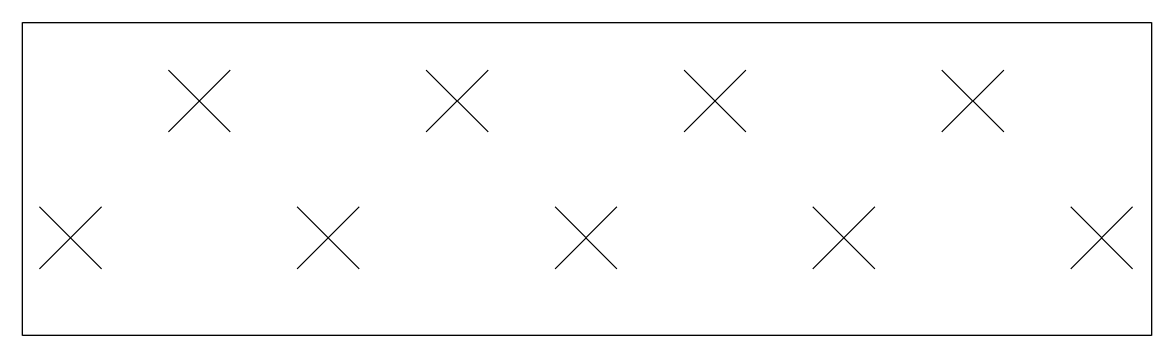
# Model space of a CAD drawing. Header units: metres. Extents: x 35049 to 37151, y -529 to 54.
import ezdxf

# ---------------------------------------------------------------- set-up
doc = ezdxf.new("R2010")
doc.units = ezdxf.units.M
doc.layers.add('LAYER1', color=1, linetype='Continuous')

msp = doc.modelspace()

# ---------------------------------------------------------------- linework, layer by layer
for p, q in [((35320.33, -34.32), (35435.53, -149.52)), ((35435.53, -34.32), (35320.33, -149.52)), ((35800.33, -34.32), (35915.53, -149.52)), ((35915.53, -34.32), (35800.33, -149.52)), ((36280.33, -34.32), (36395.53, -149.52)), ((36395.53, -34.32), (36280.33, -149.52)), ((36760.33, -34.32), (36875.53, -149.52)), ((36875.53, -34.32), (36760.33, -149.52)), ((35080.33, -289.44), (35195.53, -404.64)), ((35080.33, -404.64), (35195.53, -289.44)), ((35560.33, -404.64), (35675.53, -289.44)), ((35560.33, -289.44), (35675.53, -404.64)), ((36040.33, -404.64), (36155.53, -289.44)), ((36040.33, -289.44), (36155.53, -404.64)), ((36520.33, -404.64), (36635.53, -289.44)), ((36520.33, -289.44), (36635.53, -404.64)), ((37000.33, -289.44), (37115.53, -404.64)), ((37000.33, -404.64), (37115.53, -289.44))]:
    msp.add_line(p, q)
at = {"layer": 'LAYER1'}
for p, q in [((35048.75, 54.16), (37150.64, 54.16)), ((35048.75, -529.11), (35048.75, 54.16)), ((37150.64, 54.16), (37150.64, -529.11)), ((37150.64, -529.11), (35048.75, -529.11))]:
    msp.add_line(p, q, dxfattribs=at)

doc.saveas('drawing.dxf')
